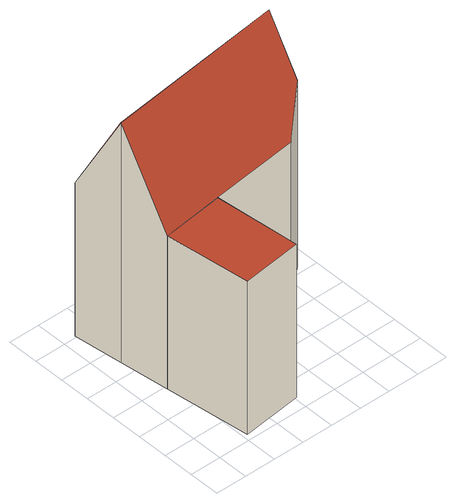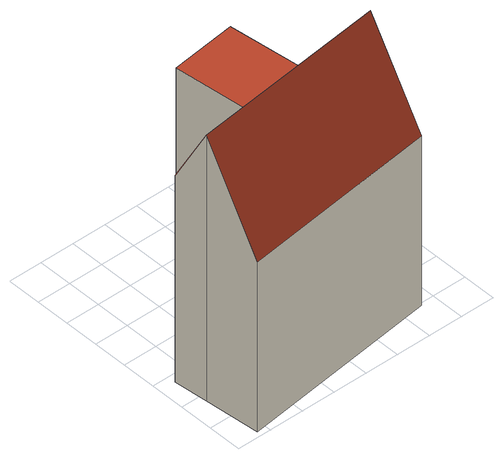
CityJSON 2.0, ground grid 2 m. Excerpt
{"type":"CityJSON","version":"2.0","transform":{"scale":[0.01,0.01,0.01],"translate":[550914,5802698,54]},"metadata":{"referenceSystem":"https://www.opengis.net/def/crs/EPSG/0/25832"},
"CityObjects":{
"building1":{"type":"Building","attributes":{"Gemeindeschluessel":"03241001","Geometrietyp2DReferenz":"3000","function":"31001_2010"},"address":[{"country":"Germany","locality":"Hannover, Landeshauptstadt","thoroughfareNumber":"20","thoroughfareName":"Hedwigstraße"}],"children":["building1-1","building1-2"]},
"building1-1":{"type":"BuildingPart","attributes":{"Dachneigung":"28.112","Dachorientierung":"-97.157","Dachflaeche":"156.274","Firsthoehe":"70.664","MittlereTraufHoehe":"66.464","AbsoluteHoehe":"54.156","Modified":"1","DachtypName":"GableRoof","LetzteAenderung":"2024-06-12","Lizenz":"CC-BY-4.0, siehe https://creativecommons.org/licenses/by/4.0/","Eigentuemer":"Landesamt fuer Geoinformation und Landesvermessung Niedersachsen (LGLN)","roofType":"3100","measuredHeight":16.51},"parents":["building1"],"geometry":[{"type":"Solid","lod":"2","boundaries":[[[[0,1,2,3,4,5]],[[6,7,8,5]],[[2,9,10,3]],[[3,10,11,4]],[[4,11,12,13]],[[13,6,5,4]],[[1,14,9,2]],[[15,8,7,12,11,10,9,14]],[[13,12,7,6]],[[5,8,15,0]],[[0,15,14,1]]]],"semantics":{"surfaces":[{"type":"RoofSurface"},{"type":"WallSurface"},{"type":"GroundSurface"},{"type":"ClosureSurface"}],"values":[[0,1,1,1,1,0,1,2,1,1,3]]}}]},
"building1-2":{"type":"BuildingPart","attributes":{"Dachneigung":"90","Dachorientierung":"0","Dachflaeche":"21.594","Firsthoehe":"64.682","MittlereTraufHoehe":"64.682","AbsoluteHoehe":"54.156","DachtypName":"PolyFlatRoof","LetzteAenderung":"2024-06-12","Lizenz":"CC-BY-4.0, siehe https://creativecommons.org/licenses/by/4.0/","Eigentuemer":"Landesamt fuer Geoinformation und Landesvermessung Niedersachsen (LGLN)","roofType":"1000","measuredHeight":10.53},"parents":["building1"],"geometry":[{"type":"Solid","lod":"2","boundaries":[[[[14,16,17,15]],[[0,15,17,18]],[[19,1,0,18]],[[19,16,14,1]],[[18,17,16,19]],[[1,14,15,0]]]],"semantics":{"surfaces":[{"type":"GroundSurface"},{"type":"WallSurface"},{"type":"RoofSurface"},{"type":"ClosureSurface"}],"values":[[0,1,2,1,1,3]]}}]}
},
"vertices":[
[162,584,1068],[556,632,1068],[1129,701,1068],[1303,846,1297],[1284,1044,1666],[123,899,1666],[85,1213,1068],[85,1213,16],[123,899,16],[1129,701,16],[1303,846,16],[1284,1044,16],[1254,1366,16],[1254,1366,1068],[556,632,16],[162,584,16],
[614,86,16],[228,38,16],[228,38,1068],[614,86,1068]
]}
